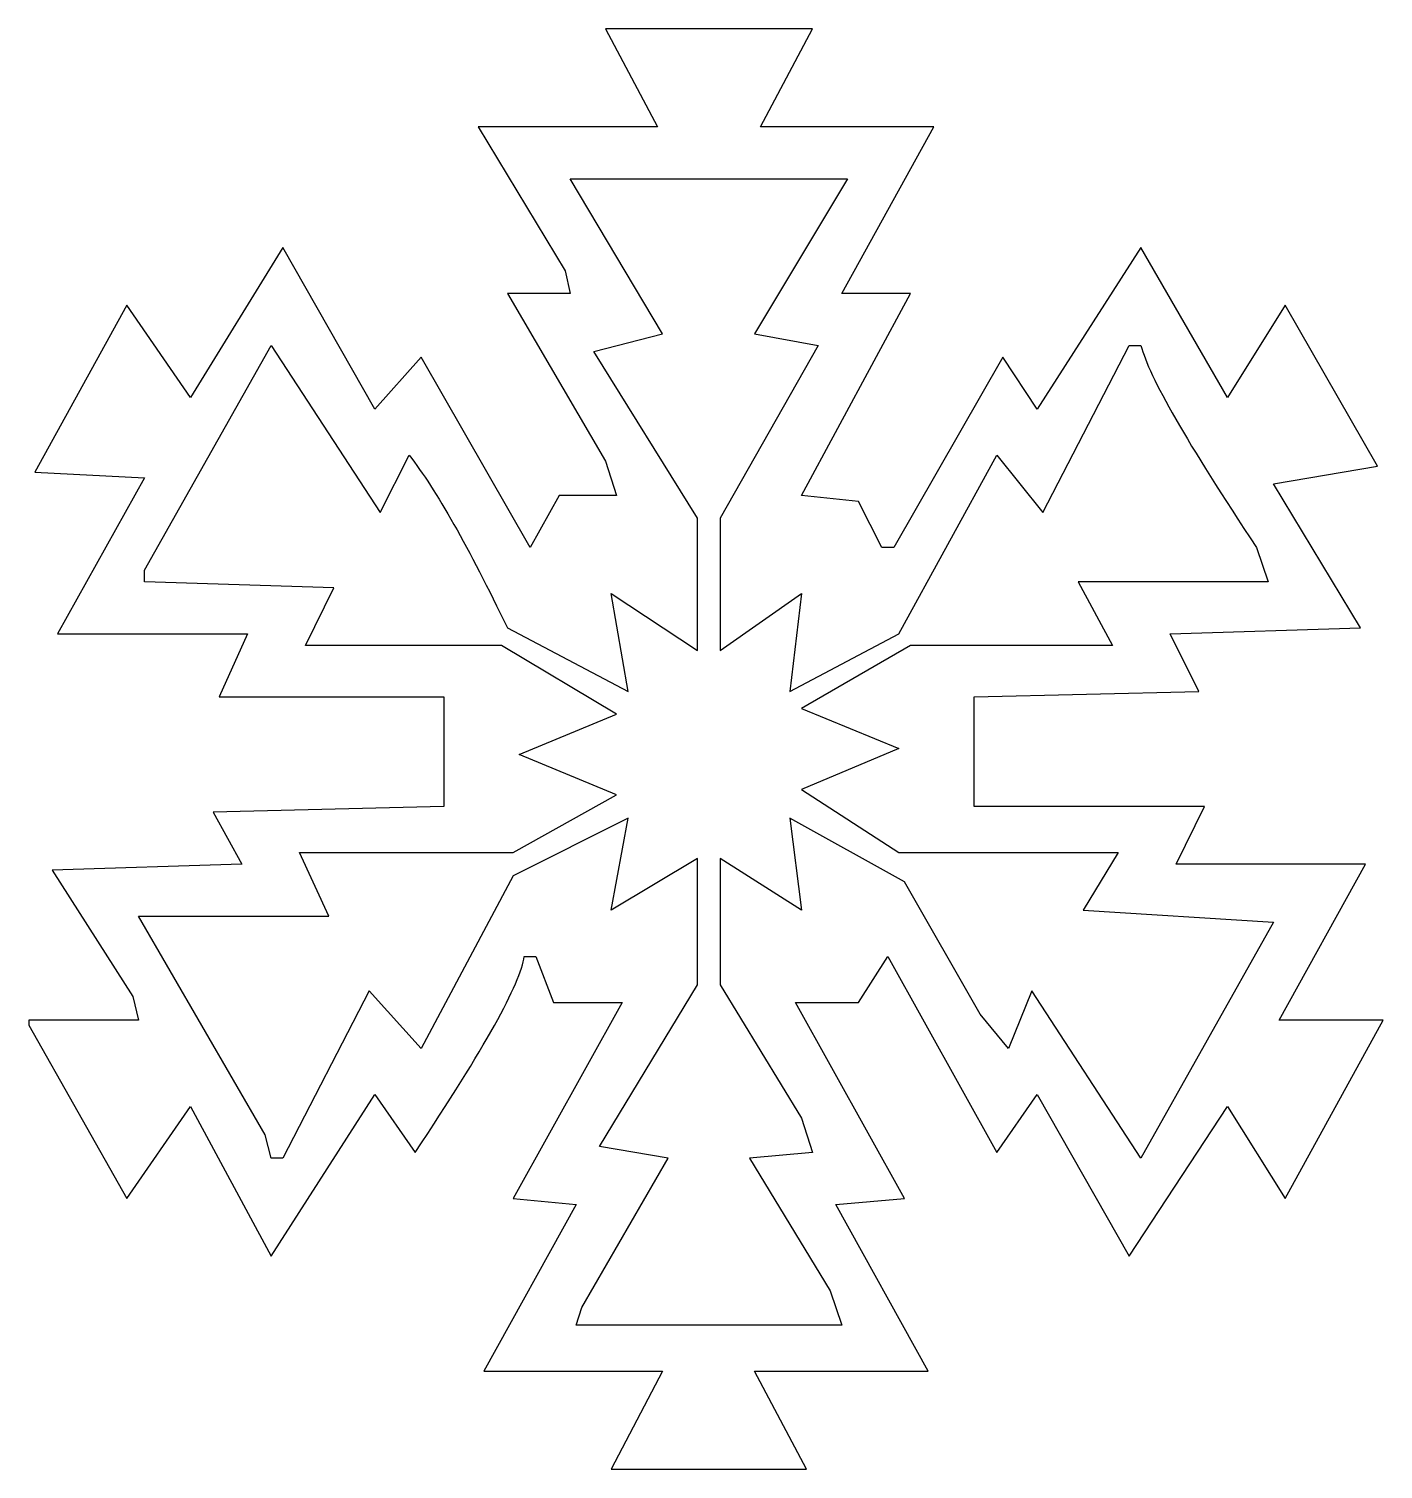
# Model space of a CAD drawing. Header units: centimetres. Extents: x -6.73 to 0.22, y -6.84 to 0.56.
import ezdxf

# ---------------------------------------------------------------- set-up
doc = ezdxf.new("R2010")
doc.units = ezdxf.units.CM
doc.header["$MEASUREMENT"] = 0
doc.layers.add('Layer 1', color=7, linetype='Continuous')

msp = doc.modelspace()

# ---------------------------------------------------------------- linework, layer by layer
at = {"layer": 'Layer 1'}
for points, knots in [([(-6.17107, -4.53051), (-6.17107, -4.53051), (-6.20114, -4.41025), (-6.20114, -4.41025), (-6.20114, -4.41025), (-6.20114, -4.41025), (-6.61455, -3.76005), (-6.61455, -3.76005), (-6.61455, -3.76005), (-6.61455, -3.76005), (-5.64115, -3.72999), (-5.64115, -3.72999), (-5.64115, -3.72999), (-5.64115, -3.72999), (-5.78772, -3.46315), (-5.78772, -3.46315), (-5.78772, -3.46315), (-5.78772, -3.46315), (-4.60385, -3.43308), (-4.60385, -3.43308), (-4.60385, -3.43308), (-4.60385, -3.43308), (-4.60385, -2.86933), (-4.60385, -2.86933), (-4.60385, -2.86933), (-4.60385, -2.86933), (-5.75765, -2.86933), (-5.75765, -2.86933), (-5.75765, -2.86933), (-5.75765, -2.86933), (-5.61108, -2.54611), (-5.61108, -2.54611), (-5.61108, -2.54611), (-5.61108, -2.54611), (-6.58825, -2.54611), (-6.58825, -2.54611), (-6.58825, -2.54611), (-6.58825, -2.54611), (-6.141, -1.74559), (-6.141, -1.74559), (-6.141, -1.74559), (-6.141, -1.74559), (-6.70475, -1.71552), (-6.70475, -1.71552), (-6.70475, -1.71552), (-6.70475, -1.71552), (-6.2312, -0.85862), (-6.2312, -0.85862), (-6.2312, -0.85862), (-6.2312, -0.85862), (-5.90423, -1.33217), (-5.90423, -1.33217), (-5.90423, -1.33217), (-5.90423, -1.33217), (-5.43068, -0.56171), (-5.43068, -0.56171), (-5.43068, -0.56171), (-5.43068, -0.56171), (-4.95713, -1.39231), (-4.95713, -1.39231), (-4.95713, -1.39231), (-4.95713, -1.39231), (-4.72035, -1.12546), (-4.72035, -1.12546), (-4.72035, -1.12546), (-4.72035, -1.12546), (-4.16036, -2.10263), (-4.16036, -2.10263), (-4.16036, -2.10263), (-4.16036, -2.10263), (-4.01003, -1.83579), (-4.01003, -1.83579), (-4.01003, -1.83579), (-4.01003, -1.83579), (-3.71688, -1.83579), (-3.71688, -1.83579), (-3.71688, -1.83579), (-3.71688, -1.83579), (-3.77325, -1.65915), (-3.77325, -1.65915), (-3.77325, -1.65915), (-3.77325, -1.65915), (-4.27687, -0.79849), (-4.27687, -0.79849), (-4.27687, -0.79849), (-4.27687, -0.79849), (-3.95365, -0.79849), (-3.95365, -0.79849), (-3.95365, -0.79849), (-3.95365, -0.79849), (-3.97996, -0.68198), (-3.97996, -0.68198), (-3.97996, -0.68198), (-3.97996, -0.68198), (-4.4272, 0.05841), (-4.4272, 0.05841), (-4.4272, 0.05841), (-4.4272, 0.05841), (-3.50641, 0.05841), (-3.50641, 0.05841), (-3.50641, 0.05841), (-3.50641, 0.05841), (-3.77325, 0.56203), (-3.77325, 0.56203), (-3.77325, 0.56203), (-3.77325, 0.56203), (-2.70965, 0.56203), (-2.70965, 0.56203), (-2.70965, 0.56203), (-2.70965, 0.56203), (-2.97649, 0.05841), (-2.97649, 0.05841), (-2.97649, 0.05841), (-2.97649, 0.05841), (-2.08576, 0.05841), (-2.08576, 0.05841), (-2.08576, 0.05841), (-2.08576, 0.05841), (-2.55931, -0.79849), (-2.55931, -0.79849), (-2.55931, -0.79849), (-2.55931, -0.79849), (-2.20603, -0.79849), (-2.20603, -0.79849), (-2.20603, -0.79849), (-2.20603, -0.79849), (-2.76602, -1.83579), (-2.76602, -1.83579), (-2.76602, -1.83579), (-2.76602, -1.83579), (-2.47287, -1.86586), (-2.47287, -1.86586), (-2.47287, -1.86586), (-2.47287, -1.86586), (-2.3526, -2.10263), (-2.3526, -2.10263), (-2.3526, -2.10263), (-2.3526, -2.10263), (-2.29247, -2.10263), (-2.29247, -2.10263), (-2.29247, -2.10263), (-2.29247, -2.10263), (-1.73248, -1.12546), (-1.73248, -1.12546), (-1.73248, -1.12546), (-1.73248, -1.12546), (-1.55584, -1.39231), (-1.55584, -1.39231), (-1.55584, -1.39231), (-1.55584, -1.39231), (-1.02215, -0.56171), (-1.02215, -0.56171), (-1.02215, -0.56171), (-1.02215, -0.56171), (-0.57867, -1.33217), (-0.57867, -1.33217), (-0.57867, -1.33217), (-0.57867, -1.33217), (-0.28176, -0.85862), (-0.28176, -0.85862), (-0.28176, -0.85862), (-0.28176, -0.85862), (0.19179, -1.68546), (0.19179, -1.68546), (0.19179, -1.68546), (0.19179, -1.68546), (-0.3419, -1.77566), (-0.3419, -1.77566), (-0.3419, -1.77566), (-0.3419, -1.77566), (0.10535, -2.51605), (0.10535, -2.51605), (0.10535, -2.51605), (0.10535, -2.51605), (-0.87182, -2.54611), (-0.87182, -2.54611), (-0.87182, -2.54611), (-0.87182, -2.54611), (-0.72524, -2.84302), (-0.72524, -2.84302), (-0.72524, -2.84302), (-0.72524, -2.84302), (-1.87905, -2.86933), (-1.87905, -2.86933), (-1.87905, -2.86933), (-1.87905, -2.86933), (-1.87905, -3.43308), (-1.87905, -3.43308), (-1.87905, -3.43308), (-1.87905, -3.43308), (-0.69518, -3.43308), (-0.69518, -3.43308), (-0.69518, -3.43308), (-0.69518, -3.43308), (-0.84175, -3.72999), (-0.84175, -3.72999), (-0.84175, -3.72999), (-0.84175, -3.72999), (0.13165, -3.72999), (0.13165, -3.72999), (0.13165, -3.72999), (0.13165, -3.72999), (-0.31183, -4.53051), (-0.31183, -4.53051), (-0.31183, -4.53051), (-0.31183, -4.53051), (0.22185, -4.53051), (0.22185, -4.53051), (0.22185, -4.53051), (0.22185, -4.53051), (-0.28176, -5.44755), (-0.28176, -5.44755), (-0.28176, -5.44755), (-0.28176, -5.44755), (-0.57867, -4.974), (-0.57867, -4.974), (-0.57867, -4.974), (-0.57867, -4.974), (-1.08229, -5.74446), (-1.08229, -5.74446), (-1.08229, -5.74446), (-1.08229, -5.74446), (-1.55584, -4.91386), (-1.55584, -4.91386), (-1.55584, -4.91386), (-1.55584, -4.91386), (-1.76255, -5.21077), (-1.76255, -5.21077), (-1.76255, -5.21077), (-1.76255, -5.21077), (-2.32254, -4.20354), (-2.32254, -4.20354), (-2.32254, -4.20354), (-2.32254, -4.20354), (-2.47287, -4.44031), (-2.47287, -4.44031), (-2.47287, -4.44031), (-2.47287, -4.44031), (-2.79609, -4.44031), (-2.79609, -4.44031), (-2.79609, -4.44031), (-2.79609, -4.44031), (-2.2361, -5.44755), (-2.2361, -5.44755), (-2.2361, -5.44755), (-2.2361, -5.44755), (-2.58938, -5.47761), (-2.58938, -5.47761), (-2.58938, -5.47761), (-2.58938, -5.47761), (-2.11583, -6.33451), (-2.11583, -6.33451), (-2.11583, -6.33451), (-2.11583, -6.33451), (-3.00655, -6.33451), (-3.00655, -6.33451), (-3.00655, -6.33451), (-3.00655, -6.33451), (-2.73971, -6.83813), (-2.73971, -6.83813), (-2.73971, -6.83813), (-2.73971, -6.83813), (-3.74319, -6.83813), (-3.74319, -6.83813), (-3.74319, -6.83813), (-3.74319, -6.83813), (-3.4801, -6.33451), (-3.4801, -6.33451), (-3.4801, -6.33451), (-3.4801, -6.33451), (-4.39714, -6.33451), (-4.39714, -6.33451), (-4.39714, -6.33451), (-4.39714, -6.33451), (-3.92359, -5.47761), (-3.92359, -5.47761), (-3.92359, -5.47761), (-3.92359, -5.47761), (-4.2468, -5.44755), (-4.2468, -5.44755), (-4.2468, -5.44755), (-4.2468, -5.44755), (-3.68681, -4.44031), (-3.68681, -4.44031), (-3.68681, -4.44031), (-3.68681, -4.44031), (-4.0401, -4.44031), (-4.0401, -4.44031), (-4.0401, -4.44031), (-4.0401, -4.44031), (-4.1303, -4.20354), (-4.1303, -4.20354), (-4.1303, -4.20354), (-4.1303, -4.20354), (-4.19043, -4.20354), (-4.19043, -4.20354), (-4.19043, -4.20354), (-4.20797, -4.34135), (-4.39463, -4.67709), (-4.75042, -5.21077), (-4.75042, -5.21077), (-4.75042, -5.21077), (-4.95713, -4.91386), (-4.95713, -4.91386), (-4.95713, -4.91386), (-4.95713, -4.91386), (-5.49081, -5.74446), (-5.49081, -5.74446), (-5.49081, -5.74446), (-5.49081, -5.74446), (-5.90423, -4.974), (-5.90423, -4.974), (-5.90423, -4.974), (-5.90423, -4.974), (-6.2312, -5.44755), (-6.2312, -5.44755), (-6.2312, -5.44755), (-6.2312, -5.44755), (-6.73482, -4.55682), (-6.73482, -4.55682), (-6.73482, -4.55682), (-6.73482, -4.55682), (-6.73482, -4.53051), (-6.73482, -4.53051), (-6.73482, -4.53051), (-6.73482, -4.53051), (-6.17107, -4.53051), (-6.17107, -4.53051)], [0, 0, 0, 0, 0.0120482, 0.0120482, 0.0120482, 0.0120482, 0.0240964, 0.0240964, 0.0240964, 0.0240964, 0.0361446, 0.0361446, 0.0361446, 0.0361446, 0.0481928, 0.0481928, 0.0481928, 0.0481928, 0.060241, 0.060241, 0.060241, 0.060241, 0.0722892, 0.0722892, 0.0722892, 0.0722892, 0.0843373, 0.0843373, 0.0843373, 0.0843373, 0.0963855, 0.0963855, 0.0963855, 0.0963855, 0.1084337, 0.1084337, 0.1084337, 0.1084337, 0.1204819, 0.1204819, 0.1204819, 0.1204819, 0.1325301, 0.1325301, 0.1325301, 0.1325301, 0.1445783, 0.1445783, 0.1445783, 0.1445783, 0.1566265, 0.1566265, 0.1566265, 0.1566265, 0.1686747, 0.1686747, 0.1686747, 0.1686747, 0.1807229, 0.1807229, 0.1807229, 0.1807229, 0.1927711, 0.1927711, 0.1927711, 0.1927711, 0.2048193, 0.2048193, 0.2048193, 0.2048193, 0.2168675, 0.2168675, 0.2168675, 0.2168675, 0.2289157, 0.2289157, 0.2289157, 0.2289157, 0.2409639, 0.2409639, 0.2409639, 0.2409639, 0.253012, 0.253012, 0.253012, 0.253012, 0.2650602, 0.2650602, 0.2650602, 0.2650602, 0.2771084, 0.2771084, 0.2771084, 0.2771084, 0.2891566, 0.2891566, 0.2891566, 0.2891566, 0.3012048, 0.3012048, 0.3012048, 0.3012048, 0.313253, 0.313253, 0.313253, 0.313253, 0.3253012, 0.3253012, 0.3253012, 0.3253012, 0.3373494, 0.3373494, 0.3373494, 0.3373494, 0.3493976, 0.3493976, 0.3493976, 0.3493976, 0.3614458, 0.3614458, 0.3614458, 0.3614458, 0.373494, 0.373494, 0.373494, 0.373494, 0.3855422, 0.3855422, 0.3855422, 0.3855422, 0.3975904, 0.3975904, 0.3975904, 0.3975904, 0.4096386, 0.4096386, 0.4096386, 0.4096386, 0.4216867, 0.4216867, 0.4216867, 0.4216867, 0.4337349, 0.4337349, 0.4337349, 0.4337349, 0.4457831, 0.4457831, 0.4457831, 0.4457831, 0.4578313, 0.4578313, 0.4578313, 0.4578313, 0.4698795, 0.4698795, 0.4698795, 0.4698795, 0.4819277, 0.4819277, 0.4819277, 0.4819277, 0.4939759, 0.4939759, 0.4939759, 0.4939759, 0.5060241, 0.5060241, 0.5060241, 0.5060241, 0.5180723, 0.5180723, 0.5180723, 0.5180723, 0.5301205, 0.5301205, 0.5301205, 0.5301205, 0.5421687, 0.5421687, 0.5421687, 0.5421687, 0.5542169, 0.5542169, 0.5542169, 0.5542169, 0.5662651, 0.5662651, 0.5662651, 0.5662651, 0.5783133, 0.5783133, 0.5783133, 0.5783133, 0.5903614, 0.5903614, 0.5903614, 0.5903614, 0.6024096, 0.6024096, 0.6024096, 0.6024096, 0.6144578, 0.6144578, 0.6144578, 0.6144578, 0.626506, 0.626506, 0.626506, 0.626506, 0.6385542, 0.6385542, 0.6385542, 0.6385542, 0.6506024, 0.6506024, 0.6506024, 0.6506024, 0.6626506, 0.6626506, 0.6626506, 0.6626506, 0.6746988, 0.6746988, 0.6746988, 0.6746988, 0.686747, 0.686747, 0.686747, 0.686747, 0.6987952, 0.6987952, 0.6987952, 0.6987952, 0.7108434, 0.7108434, 0.7108434, 0.7108434, 0.7228916, 0.7228916, 0.7228916, 0.7228916, 0.7349398, 0.7349398, 0.7349398, 0.7349398, 0.746988, 0.746988, 0.746988, 0.746988, 0.7590361, 0.7590361, 0.7590361, 0.7590361, 0.7710843, 0.7710843, 0.7710843, 0.7710843, 0.7831325, 0.7831325, 0.7831325, 0.7831325, 0.7951807, 0.7951807, 0.7951807, 0.7951807, 0.8072289, 0.8072289, 0.8072289, 0.8072289, 0.8192771, 0.8192771, 0.8192771, 0.8192771, 0.8313253, 0.8313253, 0.8313253, 0.8313253, 0.8433735, 0.8433735, 0.8433735, 0.8433735, 0.8554217, 0.8554217, 0.8554217, 0.8554217, 0.8674699, 0.8674699, 0.8674699, 0.8674699, 0.8795181, 0.8795181, 0.8795181, 0.8795181, 0.8915663, 0.8915663, 0.8915663, 0.8915663, 0.9036145, 0.9036145, 0.9036145, 0.9036145, 0.9156627, 0.9156627, 0.9156627, 0.9156627, 0.9277108, 0.9277108, 0.9277108, 0.9277108, 0.939759, 0.939759, 0.939759, 0.939759, 0.9518072, 0.9518072, 0.9518072, 0.9518072, 0.9638554, 0.9638554, 0.9638554, 0.9638554, 0.9759036, 0.9759036, 0.9759036, 0.9759036, 1, 1, 1, 1]), ([(-6.17107, -3.99683), (-6.17107, -3.99683), (-5.52088, -5.12057), (-5.52088, -5.12057), (-5.52088, -5.12057), (-5.52088, -5.12057), (-5.49081, -5.24084), (-5.49081, -5.24084), (-5.49081, -5.24084), (-5.49081, -5.24084), (-5.43068, -5.24084), (-5.43068, -5.24084), (-5.43068, -5.24084), (-5.43068, -5.24084), (-4.9872, -4.38018), (-4.9872, -4.38018), (-4.9872, -4.38018), (-4.9872, -4.38018), (-4.72035, -4.67709), (-4.72035, -4.67709), (-4.72035, -4.67709), (-4.72035, -4.67709), (-4.2468, -3.79012), (-4.2468, -3.79012), (-4.2468, -3.79012), (-4.2468, -3.79012), (-3.65675, -3.49321), (-3.65675, -3.49321), (-3.65675, -3.49321), (-3.65675, -3.49321), (-3.74319, -3.96676), (-3.74319, -3.96676), (-3.74319, -3.96676), (-3.74319, -3.96676), (-3.2997, -3.69992), (-3.2997, -3.69992), (-3.2997, -3.69992), (-3.2997, -3.69992), (-3.2997, -4.35011), (-3.2997, -4.35011), (-3.2997, -4.35011), (-3.2997, -4.35011), (-3.80332, -5.1807), (-3.80332, -5.1807), (-3.80332, -5.1807), (-3.80332, -5.1807), (-3.45004, -5.24084), (-3.45004, -5.24084), (-3.45004, -5.24084), (-3.45004, -5.24084), (-3.89352, -6.00754), (-3.89352, -6.00754), (-3.89352, -6.00754), (-3.89352, -6.00754), (-3.92359, -6.09774), (-3.92359, -6.09774), (-3.92359, -6.09774), (-3.92359, -6.09774), (-2.55931, -6.09774), (-2.55931, -6.09774), (-2.55931, -6.09774), (-2.55931, -6.09774), (-2.61945, -5.9211), (-2.61945, -5.9211), (-2.61945, -5.9211), (-2.61945, -5.9211), (-3.03286, -5.24084), (-3.03286, -5.24084), (-3.03286, -5.24084), (-3.03286, -5.24084), (-2.70965, -5.21077), (-2.70965, -5.21077), (-2.70965, -5.21077), (-2.70965, -5.21077), (-2.76602, -5.03413), (-2.76602, -5.03413), (-2.76602, -5.03413), (-2.76602, -5.03413), (-3.1832, -4.35011), (-3.1832, -4.35011), (-3.1832, -4.35011), (-3.1832, -4.35011), (-3.1832, -3.69992), (-3.1832, -3.69992), (-3.1832, -3.69992), (-3.1832, -3.69992), (-2.76602, -3.96676), (-2.76602, -3.96676), (-2.76602, -3.96676), (-2.76602, -3.96676), (-2.82615, -3.49321), (-2.82615, -3.49321), (-2.82615, -3.49321), (-2.82615, -3.49321), (-2.2361, -3.82019), (-2.2361, -3.82019), (-2.2361, -3.82019), (-2.2361, -3.82019), (-1.84899, -4.50045), (-1.84899, -4.50045), (-1.84899, -4.50045), (-1.84899, -4.50045), (-1.70241, -4.67709), (-1.70241, -4.67709), (-1.70241, -4.67709), (-1.70241, -4.67709), (-1.58215, -4.38018), (-1.58215, -4.38018), (-1.58215, -4.38018), (-1.58215, -4.38018), (-1.02215, -5.24084), (-1.02215, -5.24084), (-1.02215, -5.24084), (-1.02215, -5.24084), (-0.3419, -4.0269), (-0.3419, -4.0269), (-0.3419, -4.0269), (-0.3419, -4.0269), (-1.31906, -3.96676), (-1.31906, -3.96676), (-1.31906, -3.96676), (-1.31906, -3.96676), (-1.13866, -3.66985), (-1.13866, -3.66985), (-1.13866, -3.66985), (-1.13866, -3.66985), (-2.26616, -3.66985), (-2.26616, -3.66985), (-2.26616, -3.66985), (-2.26616, -3.66985), (-2.76602, -3.34664), (-2.76602, -3.34664), (-2.76602, -3.34664), (-2.76602, -3.34664), (-2.26616, -3.13617), (-2.26616, -3.13617), (-2.26616, -3.13617), (-2.26616, -3.13617), (-2.76602, -2.92946), (-2.76602, -2.92946), (-2.76602, -2.92946), (-2.76602, -2.92946), (-2.20603, -2.60625), (-2.20603, -2.60625), (-2.20603, -2.60625), (-2.20603, -2.60625), (-1.16873, -2.60625), (-1.16873, -2.60625), (-1.16873, -2.60625), (-1.16873, -2.60625), (-1.34537, -2.27927), (-1.34537, -2.27927), (-1.34537, -2.27927), (-1.34537, -2.27927), (-0.3682, -2.27927), (-0.3682, -2.27927), (-0.3682, -2.27927), (-0.3682, -2.27927), (-0.42834, -2.10263), (-0.42834, -2.10263), (-0.42834, -2.10263), (-0.78413, -1.56895), (-0.98207, -1.22319), (-1.02215, -1.06533), (-1.02215, -1.06533), (-1.02215, -1.06533), (-1.08229, -1.06533), (-1.08229, -1.06533), (-1.08229, -1.06533), (-1.08229, -1.06533), (-1.52577, -1.92223), (-1.52577, -1.92223), (-1.52577, -1.92223), (-1.52577, -1.92223), (-1.76255, -1.62908), (-1.76255, -1.62908), (-1.76255, -1.62908), (-1.76255, -1.62908), (-2.26616, -2.54611), (-2.26616, -2.54611), (-2.26616, -2.54611), (-2.26616, -2.54611), (-2.82615, -2.84302), (-2.82615, -2.84302), (-2.82615, -2.84302), (-2.82615, -2.84302), (-2.76602, -2.3394), (-2.76602, -2.3394), (-2.76602, -2.3394), (-2.76602, -2.3394), (-3.1832, -2.63255), (-3.1832, -2.63255), (-3.1832, -2.63255), (-3.1832, -2.63255), (-3.1832, -1.9523), (-3.1832, -1.9523), (-3.1832, -1.9523), (-3.1832, -1.9523), (-2.67958, -1.06533), (-2.67958, -1.06533), (-2.67958, -1.06533), (-2.67958, -1.06533), (-3.00655, -1.0052), (-3.00655, -1.0052), (-3.00655, -1.0052), (-3.00655, -1.0052), (-2.52925, -0.20843), (-2.52925, -0.20843), (-2.52925, -0.20843), (-2.52925, -0.20843), (-3.95365, -0.20843), (-3.95365, -0.20843), (-3.95365, -0.20843), (-3.95365, -0.20843), (-3.4801, -1.0052), (-3.4801, -1.0052), (-3.4801, -1.0052), (-3.4801, -1.0052), (-3.83339, -1.0954), (-3.83339, -1.0954), (-3.83339, -1.0954), (-3.83339, -1.0954), (-3.2997, -1.9523), (-3.2997, -1.9523), (-3.2997, -1.9523), (-3.2997, -1.9523), (-3.2997, -2.63255), (-3.2997, -2.63255), (-3.2997, -2.63255), (-3.2997, -2.63255), (-3.74319, -2.3394), (-3.74319, -2.3394), (-3.74319, -2.3394), (-3.74319, -2.3394), (-3.65675, -2.84302), (-3.65675, -2.84302), (-3.65675, -2.84302), (-3.65675, -2.84302), (-4.27687, -2.51605), (-4.27687, -2.51605), (-4.27687, -2.51605), (-4.47481, -2.10263), (-4.64268, -1.80698), (-4.78049, -1.62908), (-4.78049, -1.62908), (-4.78049, -1.62908), (-4.93082, -1.92223), (-4.93082, -1.92223), (-4.93082, -1.92223), (-4.93082, -1.92223), (-5.49081, -1.06533), (-5.49081, -1.06533), (-5.49081, -1.06533), (-5.49081, -1.06533), (-6.141, -2.21914), (-6.141, -2.21914), (-6.141, -2.21914), (-6.141, -2.21914), (-6.141, -2.27927), (-6.141, -2.27927), (-6.141, -2.27927), (-6.141, -2.27927), (-5.1676, -2.30934), (-5.1676, -2.30934), (-5.1676, -2.30934), (-5.1676, -2.30934), (-5.31417, -2.60625), (-5.31417, -2.60625), (-5.31417, -2.60625), (-5.31417, -2.60625), (-4.30694, -2.60625), (-4.30694, -2.60625), (-4.30694, -2.60625), (-4.30694, -2.60625), (-3.71688, -2.95953), (-3.71688, -2.95953), (-3.71688, -2.95953), (-3.71688, -2.95953), (-4.21674, -3.16624), (-4.21674, -3.16624), (-4.21674, -3.16624), (-4.21674, -3.16624), (-3.71688, -3.37295), (-3.71688, -3.37295), (-3.71688, -3.37295), (-3.71688, -3.37295), (-4.2468, -3.66985), (-4.2468, -3.66985), (-4.2468, -3.66985), (-4.2468, -3.66985), (-5.31417, -3.66985), (-5.31417, -3.66985), (-5.31417, -3.66985), (-5.31417, -3.66985), (-5.34424, -3.66985), (-5.34424, -3.66985), (-5.34424, -3.66985), (-5.34424, -3.66985), (-5.1939, -3.99683), (-5.1939, -3.99683), (-5.1939, -3.99683), (-5.1939, -3.99683), (-6.17107, -3.99683), (-6.17107, -3.99683)], [0, 0, 0, 0, 0.012987, 0.012987, 0.012987, 0.012987, 0.025974, 0.025974, 0.025974, 0.025974, 0.038961, 0.038961, 0.038961, 0.038961, 0.0519481, 0.0519481, 0.0519481, 0.0519481, 0.0649351, 0.0649351, 0.0649351, 0.0649351, 0.0779221, 0.0779221, 0.0779221, 0.0779221, 0.0909091, 0.0909091, 0.0909091, 0.0909091, 0.1038961, 0.1038961, 0.1038961, 0.1038961, 0.1168831, 0.1168831, 0.1168831, 0.1168831, 0.1298701, 0.1298701, 0.1298701, 0.1298701, 0.1428571, 0.1428571, 0.1428571, 0.1428571, 0.1558442, 0.1558442, 0.1558442, 0.1558442, 0.1688312, 0.1688312, 0.1688312, 0.1688312, 0.1818182, 0.1818182, 0.1818182, 0.1818182, 0.1948052, 0.1948052, 0.1948052, 0.1948052, 0.2077922, 0.2077922, 0.2077922, 0.2077922, 0.2207792, 0.2207792, 0.2207792, 0.2207792, 0.2337662, 0.2337662, 0.2337662, 0.2337662, 0.2467532, 0.2467532, 0.2467532, 0.2467532, 0.2597403, 0.2597403, 0.2597403, 0.2597403, 0.2727273, 0.2727273, 0.2727273, 0.2727273, 0.2857143, 0.2857143, 0.2857143, 0.2857143, 0.2987013, 0.2987013, 0.2987013, 0.2987013, 0.3116883, 0.3116883, 0.3116883, 0.3116883, 0.3246753, 0.3246753, 0.3246753, 0.3246753, 0.3376623, 0.3376623, 0.3376623, 0.3376623, 0.3506494, 0.3506494, 0.3506494, 0.3506494, 0.3636364, 0.3636364, 0.3636364, 0.3636364, 0.3766234, 0.3766234, 0.3766234, 0.3766234, 0.3896104, 0.3896104, 0.3896104, 0.3896104, 0.4025974, 0.4025974, 0.4025974, 0.4025974, 0.4155844, 0.4155844, 0.4155844, 0.4155844, 0.4285714, 0.4285714, 0.4285714, 0.4285714, 0.4415584, 0.4415584, 0.4415584, 0.4415584, 0.4545455, 0.4545455, 0.4545455, 0.4545455, 0.4675325, 0.4675325, 0.4675325, 0.4675325, 0.4805195, 0.4805195, 0.4805195, 0.4805195, 0.4935065, 0.4935065, 0.4935065, 0.4935065, 0.5064935, 0.5064935, 0.5064935, 0.5064935, 0.5194805, 0.5194805, 0.5194805, 0.5194805, 0.5324675, 0.5324675, 0.5324675, 0.5324675, 0.5454545, 0.5454545, 0.5454545, 0.5454545, 0.5584416, 0.5584416, 0.5584416, 0.5584416, 0.5714286, 0.5714286, 0.5714286, 0.5714286, 0.5844156, 0.5844156, 0.5844156, 0.5844156, 0.5974026, 0.5974026, 0.5974026, 0.5974026, 0.6103896, 0.6103896, 0.6103896, 0.6103896, 0.6233766, 0.6233766, 0.6233766, 0.6233766, 0.6363636, 0.6363636, 0.6363636, 0.6363636, 0.6493506, 0.6493506, 0.6493506, 0.6493506, 0.6623377, 0.6623377, 0.6623377, 0.6623377, 0.6753247, 0.6753247, 0.6753247, 0.6753247, 0.6883117, 0.6883117, 0.6883117, 0.6883117, 0.7012987, 0.7012987, 0.7012987, 0.7012987, 0.7142857, 0.7142857, 0.7142857, 0.7142857, 0.7272727, 0.7272727, 0.7272727, 0.7272727, 0.7402597, 0.7402597, 0.7402597, 0.7402597, 0.7532468, 0.7532468, 0.7532468, 0.7532468, 0.7662338, 0.7662338, 0.7662338, 0.7662338, 0.7792208, 0.7792208, 0.7792208, 0.7792208, 0.7922078, 0.7922078, 0.7922078, 0.7922078, 0.8051948, 0.8051948, 0.8051948, 0.8051948, 0.8181818, 0.8181818, 0.8181818, 0.8181818, 0.8311688, 0.8311688, 0.8311688, 0.8311688, 0.8441558, 0.8441558, 0.8441558, 0.8441558, 0.8571429, 0.8571429, 0.8571429, 0.8571429, 0.8701299, 0.8701299, 0.8701299, 0.8701299, 0.8831169, 0.8831169, 0.8831169, 0.8831169, 0.8961039, 0.8961039, 0.8961039, 0.8961039, 0.9090909, 0.9090909, 0.9090909, 0.9090909, 0.9220779, 0.9220779, 0.9220779, 0.9220779, 0.9350649, 0.9350649, 0.9350649, 0.9350649, 0.9480519, 0.9480519, 0.9480519, 0.9480519, 0.961039, 0.961039, 0.961039, 0.961039, 0.974026, 0.974026, 0.974026, 0.974026, 1, 1, 1, 1])]:
    msp.add_open_spline(points, degree=3, knots=knots, dxfattribs=at)

doc.saveas('drawing.dxf')
